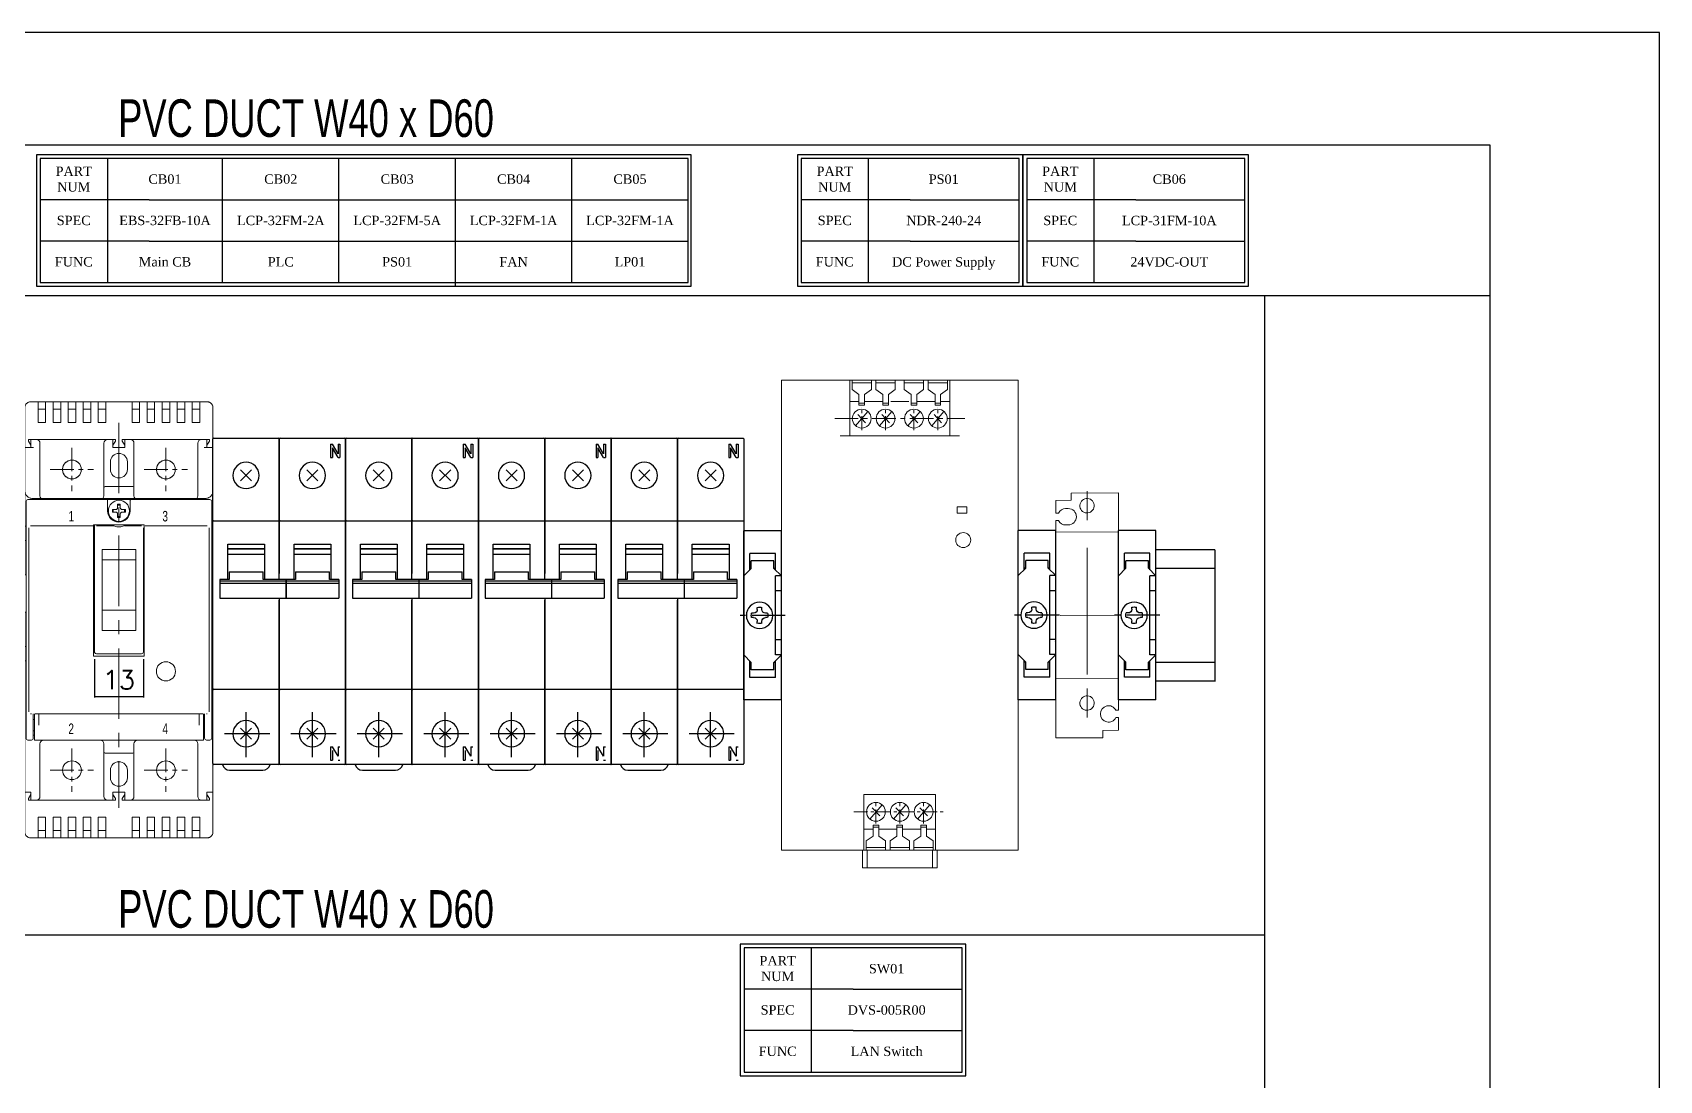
# Model space of a CAD drawing. Header units: millimetres. Extents: x 0 to 900, y 0 to 297.
# Drawn here: x 680.7 to 734.8, y 156 to 190.9 of the extents above; entities that cross this region are included whole.
import ezdxf
from ezdxf.enums import TextEntityAlignment as Align

# ---------------------------------------------------------------- set-up
doc = ezdxf.new("R2010")
doc.units = ezdxf.units.MM
for name, pattern in [('CENTER', [2, 1.25, -0.25, 0.25, -0.25]), ('CENTERLINE', [30, 12, -1.5, 3, -1.5, 12]), ('HIDDEN', [9.525, 6.35, -3.175])]:
    doc.linetypes.add(name, pattern=pattern)
for name, color, linetype, lineweight in [('100', 3, 'Continuous', 9), ('C', 1, 'CENTER', 9), ('DI', 7, 'Continuous', 9), ('do', 3, 'Continuous', 9), ('EPLAN100', 7, 'Continuous', 9), ('T_COVER', 3, 'Continuous', 9), ('Z_OM_CENTER', 2, 'CENTER', 9), ('Z_OM_OUTLINE', 7, 'Continuous', 9)]:
    doc.layers.add(name, color=color, linetype=linetype, lineweight=lineweight)
doc.layers.add('3', color=3, linetype='Continuous')
doc.layers.add('전장품', color=3, linetype='Continuous')
doc.styles.add('H', font='simplex', dxfattribs={"bigfont": 'gsg1'})
doc.styles.add('ROMANS', font='romans.shx', dxfattribs={"width": 0.7, "bigfont": 'whgtxt.shx'})
doc.styles.get("Standard").update_dxf_attribs({"font": 'times.ttf', "height": 2.5})
doc.styles.add('TEXTSTYLE_5', font='txt', dxfattribs={"width": 0.723327})
doc.dimstyles.get("Standard").update_dxf_attribs({"dimtxt": 0.18, "dimasz": 0.18, "dimexe": 0.18, "dimexo": 0.0625, "dimgap": 0.09, "dimtad": 0, "dimtih": 1, "dimtoh": 1, "dimdec": 4, "dimzin": 0, "dimdsep": 46, "dimtxsty": 'Standard', "dimcen": 0.09, "dimadec": 0, "dimazin": 0, "dimtfac": 1, "dimtdec": 4, "dimtofl": 0, "dimtmove": 0, "dimatfit": 3, "dimfxl": 1, "dimtolj": 1, "dimtzin": 0, "dimarcsym": 0})

# ---------------------------------------------------------------- blocks, each defined once
blk = doc.blocks.new('*D24')
at = {"layer": 'Defpoints', "color": 0, "transparency": 16777216}
for p in [(569329.81, -101333.02), (569342.81, -101333.02), (569329.81, -101344.99)]:
    blk.add_point(p, dxfattribs=at)
at = {"layer": 'DI', "color": 0, "lineweight": -2, "transparency": 16777216}
for p, q in [((569329.81, -101335.02), (569329.81, -101345.17)), ((569342.81, -101335.02), (569342.81, -101345.17)), ((569342.63, -101344.99), (569329.99, -101344.99))]:
    blk.add_line(p, q, dxfattribs=at)
at = {"layer": 'DI', "color": 0, "transparency": 16777216}
for points in [[(569329.99, -101344.96), (569329.99, -101345.02), (569329.81, -101344.99)], [(569342.63, -101344.96), (569342.63, -101345.02), (569342.81, -101344.99)]]:
    blk.add_solid(points, dxfattribs=at)
at = {"layer": 'DI', "color": 0, "transparency": 16777216, "insert": (569336.31, -101340.49), "char_height": 5, "attachment_point": 5, "style": 'H'}
blk.add_mtext('\\A1;13', dxfattribs=at)
blk = doc.blocks.new('BH-D6')
at = {"layer": '3', "color": 7, "linetype": 'Continuous'}
for p, q in [((0, 83.68), (0, 85.47)), ((0, 63.5), (0, 83.68)), ((0.2, 85.68), (8.82, 85.68)), ((17.65, 83.68), (17.65, 85.47)), ((17.65, 63.5), (17.65, 83.68)), ((17.85, 85.68), (26.47, 85.68)), ((0, 62.86), (0, 63.5)), ((0, 53.2), (0, 62.86)), ((0.2, 63.7), (17.57, 63.7)), ((17.65, 62.86), (17.65, 63.5)), ((17.65, 53.2), (17.65, 62.86)), ((17.85, 63.7), (35.22, 63.7)), ((3.93, 53.27), (3.93, 57.5)), ((3.93, 57.5), (13.72, 57.5)), ((3.93, 56.31), (13.72, 56.31)), ((21.57, 53.27), (21.57, 57.5)), ((21.57, 57.5), (31.38, 57.5)), ((21.57, 56.31), (31.38, 56.31)), ((0, 49.64), (0, 53.2)), ((3.93, 49.56), (3.93, 53.27)), ((17.65, 48.1), (17.65, 53.2)), ((21.57, 49.56), (21.57, 53.27)), ((0, 45.2), (0, 49.64)), ((3.93, 48.1), (3.93, 49.56)), ((21.57, 48.1), (21.57, 49.56)), ((0, 42.55), (0, 45.2)), ((0, 39.78), (0, 42.55)), ((0, 39.32), (0, 39.78)), ((0, 20.05), (0, 39.32)), ((17.65, 39.78), (17.65, 42.55)), ((17.65, 39.32), (17.65, 39.78)), ((17.65, 20.05), (17.65, 39.32)), ((0, 19.05), (0, 20.05)), ((0, 0.9), (0, 19.05)), ((17.65, 18.85), (0.2, 18.85)), ((17.65, 19.05), (17.65, 20.05)), ((17.65, 0.9), (17.65, 19.05)), ((35.3, 18.85), (17.85, 18.85)), ((0, -0.9), (0, 0.9)), ((17.65, -0.9), (17.65, 0.9)), ((8.82, -1.1), (0.2, -1.1)), ((26.47, -1.1), (17.85, -1.1))]:
    blk.add_line(p, q, dxfattribs=at)
at = {"layer": '3', "color": 6, "linetype": 'Continuous'}
for p, q in [((8.82, 85.68), (17.45, 85.68)), ((17.65, 85.47), (17.65, 83.68)), ((17.65, 83.68), (17.65, 63.7)), ((26.47, 85.68), (35.1, 85.68)), ((35.3, 85.47), (35.3, 83.68)), ((35.3, 83.68), (35.3, 63.7)), ((17.65, 63.7), (17.57, 63.7)), ((17.65, 63.7), (17.65, 62.6)), ((17.65, 62.6), (17.65, 62.28)), ((17.65, 62.28), (17.65, 57.4)), ((35.3, 63.7), (35.22, 63.7)), ((35.3, 63.7), (35.3, 62.6)), ((35.3, 62.6), (35.3, 62.28)), ((35.3, 62.28), (35.3, 57.4)), ((13.72, 57.4), (13.72, 57.5)), ((13.72, 57.5), (13.72, 53.27)), ((17.65, 57.4), (17.65, 53.2)), ((31.38, 57.4), (31.38, 57.5)), ((31.38, 57.5), (31.38, 53.27)), ((35.3, 57.4), (35.3, 53.2)), ((13.72, 53.27), (13.72, 49.56)), ((17.65, 53.2), (17.65, 49.64)), ((31.38, 53.27), (31.38, 49.56)), ((35.3, 53.2), (35.3, 49.64)), ((13.72, 49.56), (13.72, 48.1)), ((31.38, 49.56), (31.38, 48.1)), ((35.3, 49.64), (35.3, 44.69)), ((35.3, 44.69), (35.3, 42.88)), ((17.65, 43.13), (17.65, 39.33)), ((17.65, 39.33), (17.65, 38.58)), ((35.3, 42.88), (35.3, 39.33)), ((35.3, 39.33), (35.3, 38.58)), ((17.57, 38.58), (17.65, 38.58)), ((17.65, 38.58), (17.65, 21.15)), ((35.22, 38.58), (35.3, 38.58)), ((35.3, 38.58), (35.3, 21.15)), ((17.65, 21.15), (17.65, 19.65)), ((17.65, 19.65), (17.65, 19.05)), ((17.65, 19.05), (17.65, 0.9)), ((35.3, 21.15), (35.3, 19.65)), ((35.3, 19.65), (35.3, 19.05)), ((35.3, 19.05), (35.3, 0.9)), ((17.65, 0.9), (17.65, -0.9)), ((35.3, 0.9), (35.3, -0.9)), ((17.45, -1.1), (8.82, -1.1)), ((35.1, -1.1), (26.47, -1.1))]:
    blk.add_line(p, q, dxfattribs=at)
at = {"layer": '3', "color": 30, "linetype": 'Continuous'}
for p, q in [((31.3, 84.07), (31.3, 80.57)), ((31.3, 84.07), (31.8, 84.07)), ((33.3, 81.55), (31.8, 84.07)), ((31.8, 83.1), (31.8, 80.57)), ((33.3, 80.57), (31.8, 83.1)), ((33.3, 84.07), (33.3, 81.55)), ((33.3, 84.07), (33.8, 84.07)), ((33.8, 84.07), (33.8, 80.57)), ((31.3, 80.57), (31.8, 80.57)), ((33.3, 80.57), (33.8, 80.57)), ((33.3, 80.57), (33.8, 80.57)), ((7.36, 77.24), (10.29, 74.31)), ((7.36, 74.31), (10.29, 77.24)), ((25.01, 77.24), (27.94, 74.31)), ((25.01, 74.31), (27.94, 77.24)), ((3.93, 56.26), (13.72, 56.26)), ((21.57, 56.26), (31.38, 56.26)), ((13.72, 54.73), (3.93, 54.73)), ((31.38, 54.73), (21.57, 54.73)), ((4.32, 48.1), (1.82, 48.1)), ((1.82, 48.1), (1.82, 43.13)), ((19.43, 47.65), (1.82, 47.65)), ((4.32, 50.15), (4.32, 48.1)), ((4.32, 50.15), (13.32, 50.15)), ((13.32, 48.1), (13.32, 50.15)), ((19.43, 48.1), (13.32, 48.1)), ((19.43, 48.1), (19.43, 43.13)), ((21.97, 48.1), (19.47, 48.1)), ((19.47, 48.1), (19.47, 43.13)), ((33.47, 47.65), (19.47, 47.65)), ((21.97, 50.15), (21.97, 48.1)), ((21.97, 50.15), (30.97, 50.15)), ((30.97, 48.1), (30.97, 50.15)), ((33.47, 48.1), (30.97, 48.1)), ((33.47, 48.1), (33.47, 43.13)), ((1.82, 47.13), (19.43, 47.13)), ((19.47, 47.13), (33.47, 47.13)), ((1.82, 43.13), (19.43, 43.13)), ((19.47, 43.13), (33.47, 43.13)), ((7.36, 8.54), (10.29, 5.61)), ((7.36, 5.61), (10.29, 8.54)), ((25.01, 8.54), (27.94, 5.61)), ((25.01, 5.61), (27.94, 8.54)), ((31.3, 3.57), (31.8, 3.57)), ((31.3, 3.57), (31.3, 0.07)), ((31.3, 0.07), (31.8, 0.07)), ((33.3, 1.05), (31.8, 3.57)), ((31.8, 2.6), (31.8, 0.07)), ((33.3, 3.57), (33.3, 1.05)), ((33.3, 3.57), (33.8, 3.57)), ((33.3, 0.07), (33.8, 0.07))]:
    blk.add_line(p, q, dxfattribs=at)
at = {"layer": '3', "color": 4, "linetype": 'CENTERLINE'}
for p, q in [((8.82, 0.79), (8.82, 13.36)), ((26.47, 0.79), (26.47, 13.36)), ((15.11, 7.07), (2.54, 7.07)), ((32.76, 7.07), (20.19, 7.07))]:
    blk.add_line(p, q, dxfattribs=at)
at = {"layer": '3', "color": 1, "linetype": 'Continuous'}
blk.add_line((33.3, 0.07), (33.8, 0.07), dxfattribs=at)
at = {"layer": '3', "color": 150, "linetype": 'Continuous'}
blk.add_line((4.45, -2.62), (13.25, -2.62), dxfattribs=at)
at = {"layer": '3', "color": 7, "linetype": 'Continuous'}
for centre, radius, start, end in [((0.2, 85.47), 0.2, 90, 180), ((17.85, 85.47), 0.2, 90, 180), ((8.82, 75.77), 3.5, 90, 180), ((26.47, 75.77), 3.5, 90, 180), ((8.82, 75.77), 3.5, 180, 270), ((26.47, 75.77), 3.5, 180, 270), ((0.2, 63.5), 0.2, 90, 180), ((17.85, 63.5), 0.2, 90, 180), ((0.2, 19.05), 0.2, 180, 270), ((17.85, 19.05), 0.2, 180, 270), ((8.82, 7.07), 3.5, 90, 180), ((26.47, 7.07), 3.5, 90, 180), ((8.82, 7.07), 3.5, 180, 270), ((26.47, 7.07), 3.5, 180, 270), ((0.2, -0.9), 0.2, 180, 270), ((17.85, -0.9), 0.2, 180, 270)]:
    blk.add_arc(centre, radius, start, end, dxfattribs=at)
at = {"layer": '3', "color": 6, "linetype": 'Continuous'}
for centre, radius, start, end in [((17.45, 85.47), 0.2, 0, 90), ((35.1, 85.47), 0.2, 0, 90), ((8.82, 75.77), 3.5, 270, 90), ((26.47, 75.77), 3.5, 270, 90), ((8.82, 7.07), 3.5, 270, 90), ((26.47, 7.07), 3.5, 270, 90), ((17.45, -0.9), 0.2, 270, 360), ((35.1, -0.9), 0.2, 270, 360)]:
    blk.add_arc(centre, radius, start, end, dxfattribs=at)
at = {"layer": '3', "color": 150, "linetype": 'Continuous'}
for centre, start, end in [((4.45, -0.63), 193.739, 269.9999), ((13.25, -0.63), 269.9999, 346.2609)]:
    blk.add_arc(centre, 2, start, end, dxfattribs=at)
blk = doc.blocks.new('NDR-240-24')
at = {"layer": 'Z_OM_CENTER', "ltscale": 5}
blk.add_line((689162.75, -161654.41, 63.44), (689197.39, -161654.41, 63.44), dxfattribs=at)
at = {"layer": 'Z_OM_CENTER', "ltscale": 3}
for p, q in [((689169.94, -161657.49, 63.44), (689169.94, -161651.32, 63.44)), ((689176.29, -161657.49, 63.44), (689176.29, -161651.32, 63.44)), ((689183.84, -161657.49, 63.44), (689183.84, -161651.32, 63.44)), ((689190.19, -161657.49, 63.44), (689190.19, -161651.32, 63.44)), ((689173.72, -161762.09, 63.44), (689173.72, -161755.92, 63.44)), ((689180.07, -161762.09, 63.44), (689180.07, -161755.92, 63.44)), ((689186.42, -161762.09, 63.44), (689186.42, -161755.92, 63.44)), ((689167.83, -161759.01, 63.44), (689192.31, -161759.01, 63.44))]:
    blk.add_line(p, q, dxfattribs=at)
at = {"layer": 'Z_OM_OUTLINE'}
for p, q in [((689148.57, -161769.21, 63.44), (689148.57, -161644.21, 63.44)), ((689148.57, -161644.21, 63.44), (689211.57, -161644.21, 63.44)), ((689166.77, -161644.21, 63.44), (689166.77, -161659.01, 63.44)), ((689167.37, -161644.21, 63.44), (689167.37, -161646.68, 63.44)), ((689172.52, -161644.91, 63.44), (689167.37, -161644.91, 63.44)), ((689172.52, -161646.68, 63.44), (689172.52, -161644.21, 63.44)), ((689173.72, -161644.21, 63.44), (689173.72, -161646.68, 63.44)), ((689178.87, -161644.91, 63.44), (689173.72, -161644.91, 63.44)), ((689178.87, -161646.68, 63.44), (689178.87, -161644.21, 63.44)), ((689181.27, -161644.21, 63.44), (689181.27, -161646.68, 63.44)), ((689186.42, -161644.91, 63.44), (689181.27, -161644.91, 63.44)), ((689186.42, -161646.68, 63.44), (689186.42, -161644.21, 63.44)), ((689187.62, -161644.21, 63.44), (689187.62, -161646.68, 63.44)), ((689192.77, -161644.91, 63.44), (689187.62, -161644.91, 63.44)), ((689192.77, -161646.68, 63.44), (689192.77, -161644.21, 63.44)), ((689193.37, -161644.21, 63.44), (689193.37, -161659.01, 63.44)), ((689211.57, -161644.21), (689211.57, -161769.21)), ((689169.19, -161649.85, 63.44), (689166.77, -161649.85, 63.44)), ((689167.37, -161646.68, 63.44), (689169.19, -161647.97, 63.44)), ((689169.19, -161647.97, 63.44), (689169.19, -161650.85, 63.44)), ((689170.69, -161650.34, 63.44), (689169.19, -161650.34, 63.44)), ((689170.69, -161647.97, 63.44), (689172.52, -161646.68, 63.44)), ((689170.69, -161650.85, 63.44), (689170.69, -161647.97, 63.44)), ((689175.54, -161649.85, 63.44), (689170.69, -161649.85, 63.44)), ((689173.72, -161646.68, 63.44), (689175.54, -161647.97, 63.44)), ((689175.54, -161647.97, 63.44), (689175.54, -161650.85, 63.44)), ((689177.04, -161650.34, 63.44), (689175.54, -161650.34, 63.44)), ((689177.04, -161647.97, 63.44), (689178.87, -161646.68, 63.44)), ((689177.04, -161650.85, 63.44), (689177.04, -161647.97, 63.44)), ((689182.51, -161649.85, 63.44), (689177.66, -161649.85, 63.44)), ((689181.27, -161646.68, 63.44), (689183.09, -161647.97, 63.44)), ((689183.09, -161647.97, 63.44), (689183.09, -161650.85, 63.44)), ((689184.59, -161650.34, 63.44), (689183.09, -161650.34, 63.44)), ((689184.59, -161647.97, 63.44), (689186.42, -161646.68, 63.44)), ((689184.59, -161650.85, 63.44), (689184.59, -161647.97, 63.44)), ((689189.44, -161649.85, 63.44), (689184.59, -161649.85, 63.44)), ((689187.62, -161646.68, 63.44), (689189.44, -161647.97, 63.44)), ((689189.44, -161647.97, 63.44), (689189.44, -161650.85, 63.44)), ((689190.94, -161650.34, 63.44), (689189.44, -161650.34, 63.44)), ((689190.94, -161647.97, 63.44), (689192.77, -161646.68, 63.44)), ((689190.94, -161650.85, 63.44), (689190.94, -161647.97, 63.44)), ((689193.37, -161649.85, 63.44), (689190.94, -161649.85, 63.44)), ((689171.57, -161652.51, 63.44), (689168.32, -161656.31, 63.44)), ((689170.96, -161655.51, 63.44), (689168.93, -161653.31, 63.44)), ((689169.19, -161650.85, 63.44), (689170.69, -161650.85, 63.44)), ((689177.92, -161652.51, 63.44), (689174.67, -161656.31, 63.44)), ((689177.31, -161655.51, 63.44), (689175.28, -161653.31, 63.44)), ((689175.54, -161650.85, 63.44), (689177.04, -161650.85, 63.44)), ((689185.47, -161652.51, 63.44), (689182.22, -161656.31, 63.44)), ((689184.86, -161655.51, 63.44), (689182.83, -161653.31, 63.44)), ((689183.09, -161650.85, 63.44), (689184.59, -161650.85, 63.44)), ((689191.82, -161652.51, 63.44), (689188.57, -161656.31, 63.44)), ((689191.21, -161655.51, 63.44), (689189.18, -161653.31, 63.44)), ((689189.44, -161650.85, 63.44), (689190.94, -161650.85, 63.44)), ((689195.94, -161659.01, 63.44), (689164.19, -161659.01, 63.44)), ((689195.34, -161677.86, 63.44), (689195.34, -161679.56, 63.44)), ((689197.94, -161677.86, 63.44), (689195.34, -161677.86, 63.44)), ((689195.34, -161679.56, 63.44), (689197.94, -161679.56, 63.44)), ((689197.94, -161679.56, 63.44), (689197.94, -161677.86, 63.44)), ((689170.54, -161754.41, 63.44), (689170.54, -161769.21, 63.44)), ((689189.59, -161754.41, 63.44), (689170.54, -161754.41, 63.44)), ((689189.59, -161754.41, 63.44), (689189.59, -161769.21, 63.44)), ((689175.35, -161757.11, 63.44), (689172.09, -161760.91, 63.44)), ((689174.74, -161760.11, 63.44), (689172.7, -161757.91, 63.44)), ((689181.7, -161757.11, 63.44), (689178.44, -161760.91, 63.44)), ((689181.09, -161760.11, 63.44), (689179.05, -161757.91, 63.44)), ((689188.05, -161757.11, 63.44), (689184.79, -161760.91, 63.44)), ((689187.44, -161760.11, 63.44), (689185.4, -161757.91, 63.44)), ((689174.47, -161762.57, 63.44), (689172.97, -161762.57, 63.44)), ((689172.97, -161762.57, 63.44), (689172.97, -161765.44, 63.44)), ((689172.97, -161763.07, 63.44), (689174.47, -161763.07, 63.44)), ((689174.47, -161765.44, 63.44), (689174.47, -161762.57, 63.44)), ((689180.82, -161762.57, 63.44), (689179.32, -161762.57, 63.44)), ((689179.32, -161762.57, 63.44), (689179.32, -161765.44, 63.44)), ((689179.32, -161763.07, 63.44), (689180.82, -161763.07, 63.44)), ((689180.82, -161765.44, 63.44), (689180.82, -161762.57, 63.44)), ((689187.17, -161762.57, 63.44), (689185.67, -161762.57, 63.44)), ((689185.67, -161762.57, 63.44), (689185.67, -161765.44, 63.44)), ((689185.67, -161763.07, 63.44), (689187.17, -161763.07, 63.44)), ((689187.17, -161765.44, 63.44), (689187.17, -161762.57, 63.44)), ((689172.97, -161763.57, 63.44), (689170.54, -161763.57, 63.44)), ((689172.97, -161765.44, 63.44), (689171.14, -161766.73, 63.44)), ((689171.14, -161766.73, 63.44), (689171.14, -161769.21, 63.44)), ((689179.32, -161763.57, 63.44), (689174.47, -161763.57, 63.44)), ((689176.29, -161766.73, 63.44), (689174.47, -161765.44, 63.44)), ((689176.29, -161769.21, 63.44), (689176.29, -161766.73, 63.44)), ((689179.32, -161765.44, 63.44), (689177.49, -161766.73, 63.44)), ((689177.49, -161766.73, 63.44), (689177.49, -161769.21, 63.44)), ((689185.67, -161763.57, 63.44), (689180.82, -161763.57, 63.44)), ((689182.64, -161766.73, 63.44), (689180.82, -161765.44, 63.44)), ((689182.64, -161769.21, 63.44), (689182.64, -161766.73, 63.44)), ((689185.67, -161765.44, 63.44), (689183.84, -161766.73, 63.44)), ((689183.84, -161766.73, 63.44), (689183.84, -161769.21, 63.44)), ((689189.59, -161763.57, 63.44), (689187.17, -161763.57, 63.44)), ((689188.99, -161766.73, 63.44), (689187.17, -161765.44, 63.44)), ((689188.99, -161769.21, 63.44), (689188.99, -161766.73, 63.44)), ((689148.57, -161769.21, 63.44), (689211.57, -161769.21, 63.44)), ((689170.17, -161773.91, 63.44), (689170.17, -161769.21, 63.44)), ((689171.14, -161768.51, 63.44), (689176.29, -161768.51, 63.44)), ((689171.37, -161769.21, 63.44), (689171.37, -161773.91, 63.44)), ((689177.49, -161768.51, 63.44), (689182.64, -161768.51, 63.44)), ((689183.84, -161768.51, 63.44), (689188.99, -161768.51, 63.44)), ((689188.77, -161773.91, 63.44), (689188.77, -161769.21, 63.44)), ((689189.97, -161769.21, 63.44), (689189.97, -161773.91, 63.44)), ((689189.97, -161773.91, 63.44), (689170.17, -161773.91, 63.44))]:
    blk.add_line(p, q, dxfattribs=at)
for centre, radius in [((689169.94, -161654.41, 63.44), 2.5), ((689176.29, -161654.41, 63.44), 2.5), ((689183.84, -161654.41, 63.44), 2.5), ((689190.19, -161654.41, 63.44), 2.5), ((689196.94, -161686.71, 63.44), 2), ((689173.72, -161759.01, 63.44), 2.5), ((689180.07, -161759.01, 63.44), 2.5), ((689186.42, -161759.01, 63.44), 2.5)]:
    blk.add_circle(centre, radius, dxfattribs=at)
blk = doc.blocks.new('GCP-31ANMXA')
at = {"color": 7, "linetype": 'Continuous', "lineweight": 5, "extrusion": (-0.209564, 0.017065, 0.977646)}
for p, q in [((4.09, 65.14, -0.26), (16.64, 65.19, 2.43)), ((4.09, 63.2, -0.23), (4.09, 65.14, -0.26)), ((8.32, 65.65, 0.64), (8.32, 57.87, 0.77)), ((16.64, 7.35, 3.44), (16.64, 65.19, 2.43)), ((0, 63.18, -1.1), (4.09, 63.2, -0.23)), ((0, 63.18, -1.1), (0, 59.78, -1.04)), ((3.33, 61.01, -0.35), (2.61, 61.01, -0.5)), ((16.64, 63.25, 2.46), (16.64, 59.84, 2.52)), ((16.64, 62.81, 2.47), (16.64, 59.41, 2.53)), ((0.7, 59.79, -0.89), (0, 59.78, -1.04)), ((0, 57.84, -1.01), (0, 0)), ((0.7, 57.84, -0.86), (0, 57.84, -1.01)), ((3.34, 56.64, -0.27), (2.63, 56.63, -0.42)), ((0, 54.72, -0.96), (16.64, 54.78, 2.61)), ((8.32, 16.85, 1.49), (8.32, 50.59, 0.9)), ((1.14, 32.57, -0.32), (15.95, 32.62, 2.85)), ((0, 15.83, -0.28), (16.64, 15.9, 3.29)), ((8.32, 13.15, 1.55), (8.32, 5.38, 1.69)), ((15.94, 7.35, 3.29), (16.64, 7.35, 3.44)), ((15.94, 5.41, 3.32), (16.64, 5.41, 3.47)), ((16.64, 2.01, 3.53), (16.64, 5.41, 3.47)), ((0, 0), (12.55, 0.05, 2.69)), ((12.55, 1.99, 2.66), (16.64, 2.01, 3.53)), ((12.55, 0.05, 2.69), (12.55, 1.99, 2.66))]:
    blk.add_line(p, q, dxfattribs=at)
for centre in [(-62.23, 3.35), (-9.91, 7.71)]:
    blk.add_circle(centre, 1.94, dxfattribs=at)
for centre, start, end in [((-58.84, -2.22), 184.7613, 248.3735), ((-58.9, -1.49), 4.7613, 184.7613), ((-58.84, -2.22), 301.152, 5.1747), ((-7.49, 13.77), 121.1491, 68.3735)]:
    blk.add_arc(centre, 2.19, start, end, dxfattribs=at)
at = {"layer": 'EPLAN100', "color": 0, "linetype": 'Continuous', "lineweight": 0, "ltscale": 16}
blk.add_line((-0.36, 25.64, -807.93), (-0.35, 25.64, -807.93), dxfattribs=at)
blk = doc.blocks.new('STOPPER1')
at = {"color": 1, "linetype": 'CENTER', "ltscale": 7}
blk.add_line((-1, 0), (11, 0), dxfattribs=at)
at = {"layer": '전장품', "color": 0}
for p, q in [((0, -22.5), (0, 22.5)), ((0, 22.5), (10, 22.5)), ((10, -22.5), (10, 22.5)), ((1.6, 16.5), (8.4, 16.5)), ((1.6, 12.1), (1.6, 16.5)), ((2, 14.5), (8, 14.5)), ((2, 12.5), (2, 14.5)), ((8, 12.5), (8, 14.5)), ((8.4, 12.1), (8.4, 16.5)), ((2, 12.5), (0, 10.5)), ((0, 10.5), (1.6, 10.5)), ((1.6, 12.5), (2, 12.5)), ((1.6, -10.5), (1.6, 10.5)), ((8, 12.5), (8.4, 12.5)), ((8, 12.5), (10, 10.5)), ((0, 6.5), (1.6, 6.5)), ((3.68, 0.6), (4.2, 0.6)), ((5.2, 1.6), (5.2, 2.12)), ((6.4, 1.6), (6.4, 2.12)), ((7.4, 0.6), (7.92, 0.6)), ((3.68, -0.6), (4.2, -0.6)), ((5.2, -2.12), (5.2, -1.6)), ((6.4, -2.12), (6.4, -1.6)), ((7.4, -0.6), (7.92, -0.6)), ((0, -6.5), (1.6, -6.5)), ((0, -10.5), (1.6, -10.5)), ((2, -12.5), (0, -10.5)), ((1.6, -16.5), (1.6, -12.1)), ((1.6, -12.5), (2, -12.5)), ((2, -14.5), (2, -12.5)), ((8, -12.5), (10, -10.5)), ((8, -14.5), (8, -12.5)), ((8, -12.5), (8.4, -12.5)), ((8.4, -16.5), (8.4, -12.1)), ((1.6, -16.5), (8.4, -16.5)), ((2, -14.5), (8, -14.5)), ((0, -22.5), (10, -22.5))]:
    blk.add_line(p, q, dxfattribs=at)
blk.add_circle((5.8, 0), 3.5, dxfattribs=at)
for centre, radius, start, end in [((5.8, 0), 2.2, 164.1734, 195.8266), ((4.2, 1.6), 1, 270, 0), ((5.8, 0), 2.2, 74.1734, 105.8266), ((7.4, 1.6), 1, 180, 270), ((5.8, 0), 2.2, 344.1734, 15.8266), ((4.2, -1.6), 1, 0, 90), ((5.8, 0), 2.2, 254.1734, 285.8266), ((7.4, -1.6), 1, 90, 180)]:
    blk.add_arc(centre, radius, start, end, dxfattribs=at)
blk = doc.blocks.new('LABEL_BLOCK')
for p, q in [((7691.42, 2125.72), (7691.42, 2092.72)), ((7702.54, 2114.72), (7673.54, 2114.72)), ((7702.54, 2114.72), (7731.54, 2114.72)), ((7702.54, 2103.72), (7673.54, 2103.72)), ((7702.54, 2103.72), (7731.54, 2103.72))]:
    blk.add_line(p, q)
for points in [[(7672.54, 2091.72), (7732.54, 2091.72), (7732.54, 2126.72), (7672.54, 2126.72)], [(7673.54, 2092.72), (7731.54, 2092.72), (7731.54, 2125.72), (7673.54, 2125.72)]]:
    blk.add_lwpolyline(points, close=True)
at = {"char_height": 2.5, "attachment_point": 5}
for s, insert in [('PART NUM', (7682.48, 2120.22)), ('SPEC', (7682.48, 2109.22)), ('FUNC', (7682.48, 2098.22))]:
    blk.add_mtext_dynamic_manual_height_columns(s, width=14.278, gutter_width=50, heights=[0], dxfattribs=dict(at, insert=insert))
for tag, p in [('PART_NUMBER', (7711.48, 2120.22)), ('SPECIFICATION', (7711.48, 2109.22)), ('FUNCTION', (7711.48, 2098.22))]:
    blk.add_attdef(tag, text='', height=2.5).set_placement(p, align=Align.MIDDLE_CENTER)
blk = doc.blocks.new('EBS 32fb 5A')
at = {"layer": 'C', "ltscale": 15}
blk.add_line((569336.30896, -101272.11023), (569336.30896, -101374.4862), dxfattribs=at)
at = {"layer": 'C', "ltscale": 5}
for p, q in [((569323.80896, -101278.75093), (569323.80896, -101290.29346)), ((569348.80896, -101278.75093), (569348.80896, -101290.29346)), ((569318.03769, -101284.52219), (569329.58023, -101284.52219)), ((569343.03769, -101284.52219), (569354.58023, -101284.52219)), ((569323.80896, -101358.75093), (569323.80896, -101370.29346)), ((569348.80896, -101358.75093), (569348.80896, -101370.29346)), ((569318.03769, -101364.52219), (569329.58023, -101364.52219)), ((569343.03769, -101364.52219), (569354.58023, -101364.52219))]:
    blk.add_line(p, q, dxfattribs=at)
at = {"layer": 'do', "linetype": 'Continuous'}
for p, q in [((569312.20896, -101277.02219), (569312.20896, -101276.52219)), ((569312.20896, -101276.52219), (569314.30896, -101276.52219)), ((569312.20896, -101277.02219), (569312.90896, -101278.02219)), ((569312.90896, -101276.52219), (569312.90896, -101278.72219)), ((569314.30896, -101276.52219), (569335.40896, -101276.52219)), ((569335.40896, -101276.52219), (569333.30896, -101276.52219)), ((569334.70896, -101276.52219), (569334.70896, -101278.72219)), ((569334.70896, -101278.02219), (569335.40896, -101277.02219)), ((569335.40896, -101276.52219), (569335.40896, -101277.02219)), ((569337.20896, -101277.02219), (569337.20896, -101276.52219)), ((569337.20896, -101276.52219), (569358.30896, -101276.52219)), ((569339.30896, -101276.52219), (569337.20896, -101276.52219)), ((569337.20896, -101277.02219), (569337.90896, -101278.02219)), ((569337.90896, -101276.52219), (569337.90896, -101278.72219)), ((569360.40896, -101276.52219), (569358.30896, -101276.52219)), ((569359.70896, -101276.52219), (569359.70896, -101278.72219)), ((569359.70896, -101278.02219), (569360.40896, -101277.02219)), ((569360.40896, -101276.52219), (569360.40896, -101277.02219)), ((569311.30896, -101278.72219), (569311.30896, -101312.52219)), ((569311.30896, -101278.72219), (569312.90896, -101278.72219)), ((569315.30896, -101277.52219), (569315.30896, -101291.52219)), ((569332.30896, -101277.52219), (569332.30896, -101291.52219)), ((569334.70896, -101278.72219), (569337.90896, -101278.72219)), ((569340.30896, -101277.52219), (569340.30896, -101291.52219)), ((569357.30896, -101277.52219), (569357.30896, -101291.52219)), ((569361.30896, -101278.72219), (569359.70896, -101278.72219)), ((569361.30896, -101370.32219), (569361.30896, -101278.72219)), ((569334.05896, -101282.52219), (569334.05896, -101284.52219)), ((569338.55896, -101284.52219), (569338.55896, -101282.52219)), ((569339.80896, -101289.02219), (569332.80896, -101289.02219)), ((569311.60896, -101356.02209), (569311.60896, -101293.02219)), ((569360.50896, -101292.52219), (569312.10896, -101292.52219)), ((569333.30896, -101295.52219), (569333.30896, -101292.72219)), ((569336.65896, -101293.77219), (569335.95896, -101293.77219)), ((569335.95896, -101293.77219), (569335.95896, -101294.67219)), ((569335.95896, -101294.02219), (569336.65896, -101294.02219)), ((569336.65896, -101293.77219), (569336.65896, -101294.67219)), ((569339.30896, -101292.72219), (569339.30896, -101295.52219)), ((569361.00896, -101293.02219), (569361.00896, -101356.02209)), ((569334.55896, -101295.17219), (569334.55896, -101295.87219)), ((569335.45896, -101295.17219), (569334.55896, -101295.17219)), ((569335.45896, -101295.87219), (569334.55896, -101295.87219)), ((569334.80896, -101295.87219), (569334.80896, -101295.17219)), ((569335.95896, -101296.37219), (569335.95896, -101297.27219)), ((569335.95896, -101297.02219), (569336.65896, -101297.02219)), ((569336.65896, -101297.27219), (569335.95896, -101297.27219)), ((569336.65896, -101296.37219), (569336.65896, -101297.27219)), ((569338.05896, -101295.17219), (569337.15896, -101295.17219)), ((569338.05896, -101295.87219), (569337.15896, -101295.87219)), ((569337.80896, -101295.87219), (569337.80896, -101295.17219)), ((569338.05896, -101295.17219), (569338.05896, -101295.87219)), ((569311.60896, -101299.62219), (569311.30896, -101299.62219)), ((569312.30896, -101300.0241), (569312.30896, -101349.02028)), ((569312.80896, -101299.52219), (569329.35896, -101299.52219)), ((569343.05896, -101299.22219), (569329.55896, -101299.22219)), ((569329.55896, -101299.22219), (569329.55896, -101334.22219)), ((569329.80896, -101301.02219), (569329.55896, -101301.02219)), ((569329.80896, -101299.22219), (569329.80896, -101333.02219)), ((569330.30896, -101299.52219), (569334.87282, -101299.52219)), ((569337.7451, -101299.52219), (569342.30896, -101299.52219)), ((569342.80896, -101300.0241), (569342.80896, -101333.02219)), ((569343.05896, -101301.02219), (569342.80896, -101301.02219)), ((569343.05896, -101299.22219), (569343.05896, -101334.22219)), ((569343.25896, -101299.52219), (569359.80896, -101299.52219)), ((569360.30896, -101349.02028), (569360.30896, -101300.0241)), ((569311.30896, -101303.42219), (569311.60896, -101303.42219)), ((569331.80896, -101305.78912), (569340.80896, -101305.78912)), ((569331.80896, -101305.78912), (569331.80896, -101327.33313)), ((569340.80896, -101305.78912), (569340.80896, -101327.33313)), ((569340.80896, -101308.52219), (569331.80896, -101308.52219)), ((569311.60896, -101312.52219), (569311.30896, -101312.52219)), ((569329.55896, -101312.02219), (569329.80896, -101312.02219)), ((569329.55896, -101312.02219), (569329.80896, -101312.02219)), ((569329.55896, -101312.77219), (569329.80896, -101312.77219)), ((569329.55896, -101312.77219), (569329.80896, -101312.77219)), ((569329.55896, -101317.27219), (569329.80896, -101317.27219)), ((569329.55896, -101317.27219), (569329.80896, -101317.27219)), ((569329.55896, -101318.02219), (569329.80896, -101318.02219)), ((569329.55896, -101318.02219), (569329.80896, -101318.02219)), ((569311.30896, -101322.52219), (569311.30896, -101370.32219)), ((569311.30896, -101322.52219), (569311.60896, -101322.52219)), ((569340.80896, -101321.92219), (569331.80896, -101321.92219)), ((569331.80896, -101327.33313), (569340.80896, -101327.33313)), ((569311.60896, -101331.62219), (569311.30896, -101331.62219)), ((569342.30896, -101333.52219), (569330.30896, -101333.52219)), ((569311.30896, -101335.42219), (569311.60896, -101335.42219)), ((569329.55896, -101334.22219), (569343.05896, -101334.22219)), ((569312.80896, -101349.52219), (569313.00896, -101349.52219)), ((569313.50896, -101349.56594), (569313.50896, -101356.02222)), ((569313.60896, -101349.87644), (569313.50896, -101349.87644)), ((569313.80896, -101349.52587), (569313.80896, -101356.52219)), ((569314.00896, -101349.52219), (569358.60896, -101349.52219)), ((569315.00896, -101352.52219), (569315.00896, -101349.52219)), ((569357.60896, -101352.52219), (569357.60896, -101349.52219)), ((569358.80896, -101349.52587), (569358.80896, -101356.52219)), ((569359.10896, -101349.87644), (569359.00896, -101349.87644)), ((569359.10896, -101356.02222), (569359.10896, -101349.56594)), ((569359.60896, -101349.52219), (569359.80896, -101349.52219)), ((569313.50896, -101351.02219), (569313.80896, -101351.02219)), ((569313.50896, -101354.02219), (569313.80896, -101354.02219)), ((569313.50896, -101355.16795), (569313.80896, -101355.16795)), ((569358.80896, -101351.02219), (569359.10896, -101351.02219)), ((569358.80896, -101354.02219), (569359.10896, -101354.02219)), ((569358.80896, -101355.16795), (569359.10896, -101355.16795)), ((569313.00896, -101356.52219), (569312.10896, -101356.52219)), ((569358.80896, -101356.52219), (569313.80896, -101356.52219)), ((569315.30896, -101357.52219), (569315.30896, -101371.52219)), ((569332.30896, -101357.52219), (569332.30896, -101371.52219)), ((569340.30896, -101357.52219), (569340.30896, -101371.52219)), ((569357.30896, -101371.52219), (569357.30896, -101357.52219)), ((569360.50896, -101356.52219), (569359.60896, -101356.52219)), ((569332.80896, -101360.02219), (569339.80896, -101360.02219)), ((569334.05896, -101364.52219), (569334.05896, -101366.52219)), ((569338.55896, -101366.52219), (569338.55896, -101364.52219)), ((569312.90896, -101370.32219), (569311.30896, -101370.32219)), ((569312.90896, -101371.02219), (569312.20896, -101372.02219)), ((569312.20896, -101372.52219), (569312.20896, -101372.02219)), ((569312.90896, -101370.32219), (569312.90896, -101372.52219)), ((569334.70896, -101370.32219), (569334.70896, -101372.52219)), ((569337.90896, -101370.32219), (569334.70896, -101370.32219)), ((569335.40896, -101372.02219), (569334.70896, -101371.02219)), ((569335.40896, -101372.02219), (569335.40896, -101372.52219)), ((569337.90896, -101371.02219), (569337.20896, -101372.02219)), ((569337.20896, -101372.52219), (569337.20896, -101372.02219)), ((569337.90896, -101370.32219), (569337.90896, -101372.52219)), ((569361.30896, -101370.32219), (569359.70896, -101370.32219)), ((569359.70896, -101370.32219), (569359.70896, -101372.52219)), ((569360.40896, -101372.02219), (569359.70896, -101371.02219)), ((569360.40896, -101372.02219), (569360.40896, -101372.52219)), ((569314.30896, -101372.52219), (569312.20896, -101372.52219)), ((569335.40896, -101372.52219), (569314.30896, -101372.52219)), ((569335.40896, -101372.52219), (569333.30896, -101372.52219)), ((569358.30896, -101372.52219), (569337.20896, -101372.52219)), ((569339.30896, -101372.52219), (569337.20896, -101372.52219)), ((569360.40896, -101372.52219), (569358.30896, -101372.52219))]:
    blk.add_line(p, q, dxfattribs=at)
for centre, radius in [((569323.80896, -101284.52219), 2.5), ((569348.80896, -101284.52219), 2.5), ((569336.30896, -101295.52219), 2.8), ((569348.80896, -101338.22219), 2.55), ((569323.80896, -101364.52219), 2.5), ((569348.80896, -101364.52219), 2.5)]:
    blk.add_circle(centre, radius, dxfattribs=at)
for centre, radius, start, end in [((569314.30896, -101277.52219), 1, 0, 90), ((569333.30896, -101277.52219), 1, 90, 180), ((569339.30896, -101277.52219), 1, 0, 90), ((569358.30896, -101277.52219), 1, 90, 180), ((569336.30896, -101282.52219), 2.25, 0, 180), ((569336.30896, -101284.52219), 2.25, 180, 0), ((569332.80896, -101289.52219), 0.5, 90, 180), ((569339.80896, -101289.52219), 0.5, 0, 90), ((569312.10896, -101293.02219), 0.5, 90, 180), ((569316.30896, -101291.52219), 1, 180, 270), ((569331.30896, -101291.52219), 1, 270, 0), ((569333.10896, -101292.72219), 0.2, 0, 90), ((569339.50896, -101292.72219), 0.2, 90, 180), ((569341.30896, -101291.52219), 1, 180, 270), ((569356.30896, -101291.52219), 1, 270, 0), ((569360.50896, -101293.02219), 0.5, 0, 90), ((569336.30896, -101295.52219), 3, 180, 0), ((569335.45896, -101294.67219), 0.5, 270, 0), ((569335.45896, -101296.37219), 0.5, 0, 90), ((569337.15896, -101294.67219), 0.5, 180, 270), ((569337.15896, -101296.37219), 0.5, 90, 180), ((569336.30896, -101295.52219), 4.25, 240.5535708, 299.4464292), ((569330.30896, -101333.02219), 0.5, 180, 270), ((569342.30896, -101333.02219), 0.5, 270, 0), ((569312.10896, -101356.02219), 0.5, 180, 270), ((569313.00896, -101356.02219), 0.5, 270, 0), ((569316.30896, -101357.52219), 1, 90, 180), ((569331.30896, -101357.52219), 1, 0, 90), ((569341.30896, -101357.52219), 1, 90, 180), ((569356.30896, -101357.52219), 1, 0, 90), ((569359.60896, -101356.02219), 0.5, 180, 270), ((569360.50896, -101356.02219), 0.5, 270, 0), ((569332.80896, -101359.52219), 0.5, 180, 270), ((569336.30896, -101364.52219), 2.25, 0, 180), ((569339.80896, -101359.52219), 0.5, 270, 0), ((569336.30896, -101366.52219), 2.25, 180, 0), ((569314.30896, -101371.52219), 1, 270, 0), ((569333.30896, -101371.52219), 1, 180, 270), ((569339.30896, -101371.52219), 1, 270, 0), ((569358.30896, -101371.52219), 1, 180, 270)]:
    blk.add_arc(centre, radius, start, end, dxfattribs=at)
at = {"layer": 'T_COVER', "linetype": 'HIDDEN', "ltscale": 10}
for p, q in [((569311.30896, -101290.22219), (569311.30896, -101268.02219)), ((569312.80896, -101266.52219), (569359.80896, -101266.52219)), ((569314.80896, -101272.02219), (569314.80896, -101266.52219)), ((569316.80896, -101268.52219), (569314.80896, -101268.52219)), ((569316.80896, -101272.02219), (569316.80896, -101266.52219)), ((569318.80896, -101272.02219), (569318.80896, -101266.52219)), ((569320.80896, -101268.52219), (569318.80896, -101268.52219)), ((569320.80896, -101272.02219), (569320.80896, -101266.52219)), ((569322.80896, -101272.02219), (569322.80896, -101266.52219)), ((569324.80896, -101268.52219), (569322.80896, -101268.52219)), ((569324.80896, -101272.02219), (569324.80896, -101266.52219)), ((569326.80896, -101272.02219), (569326.80896, -101266.52219)), ((569328.80896, -101268.52219), (569326.80896, -101268.52219)), ((569328.80896, -101272.02219), (569328.80896, -101266.52219)), ((569330.80896, -101272.02219), (569330.80896, -101266.52219)), ((569332.80896, -101268.52219), (569330.80896, -101268.52219)), ((569332.80896, -101272.02219), (569332.80896, -101266.52219)), ((569339.80896, -101272.02219), (569339.80896, -101266.52219)), ((569341.80896, -101268.52219), (569339.80896, -101268.52219)), ((569341.80896, -101272.02219), (569341.80896, -101266.52219)), ((569343.80896, -101272.02219), (569343.80896, -101266.52219)), ((569345.80896, -101268.52219), (569343.80896, -101268.52219)), ((569345.80896, -101272.02219), (569345.80896, -101266.52219)), ((569347.80896, -101272.02219), (569347.80896, -101266.52219)), ((569349.80896, -101268.52219), (569347.80896, -101268.52219)), ((569349.80896, -101272.02219), (569349.80896, -101266.52219)), ((569351.80896, -101272.02219), (569351.80896, -101266.52219)), ((569353.80896, -101268.52219), (569351.80896, -101268.52219)), ((569353.80896, -101272.02219), (569353.80896, -101266.52219)), ((569355.80896, -101272.02219), (569355.80896, -101266.52219)), ((569357.80896, -101268.52219), (569355.80896, -101268.52219)), ((569357.80896, -101272.02219), (569357.80896, -101266.52219)), ((569361.30896, -101268.02219), (569361.30896, -101290.22219)), ((569316.80896, -101272.02219), (569314.80896, -101272.02219)), ((569320.80896, -101272.02219), (569318.80896, -101272.02219)), ((569324.80896, -101272.02219), (569322.80896, -101272.02219)), ((569328.80896, -101272.02219), (569326.80896, -101272.02219)), ((569332.80896, -101272.02219), (569330.80896, -101272.02219)), ((569341.80896, -101272.02219), (569339.80896, -101272.02219)), ((569345.80896, -101272.02219), (569343.80896, -101272.02219)), ((569349.80896, -101272.02219), (569347.80896, -101272.02219)), ((569353.80896, -101272.02219), (569351.80896, -101272.02219)), ((569357.80896, -101272.02219), (569355.80896, -101272.02219)), ((569311.30896, -101278.72219), (569313.60896, -101278.72219)), ((569361.30896, -101278.72219), (569359.00896, -101278.72219)), ((569313.30896, -101292.22219), (569359.30896, -101292.22219)), ((569311.30896, -101358.82214), (569311.30896, -101381.02214)), ((569361.30896, -101381.02214), (569361.30896, -101358.82214)), ((569316.80896, -101377.02214), (569314.80896, -101377.02214)), ((569314.80896, -101377.02214), (569314.80896, -101382.52214)), ((569316.80896, -101380.52214), (569314.80896, -101380.52214)), ((569316.80896, -101377.02214), (569316.80896, -101382.52214)), ((569318.80896, -101377.02214), (569318.80896, -101382.52214)), ((569320.80896, -101377.02214), (569318.80896, -101377.02214)), ((569320.80896, -101380.52214), (569318.80896, -101380.52214)), ((569320.80896, -101377.02214), (569320.80896, -101382.52214)), ((569322.80896, -101377.02214), (569322.80896, -101382.52214)), ((569324.80896, -101377.02214), (569322.80896, -101377.02214)), ((569324.80896, -101380.52214), (569322.80896, -101380.52214)), ((569324.80896, -101377.02214), (569324.80896, -101382.52214)), ((569326.80896, -101377.02214), (569326.80896, -101382.52214)), ((569328.80896, -101377.02214), (569326.80896, -101377.02214)), ((569328.80896, -101380.52214), (569326.80896, -101380.52214)), ((569328.80896, -101377.02214), (569328.80896, -101382.52214)), ((569330.80896, -101377.02214), (569330.80896, -101382.52214)), ((569332.80896, -101377.02214), (569330.80896, -101377.02214)), ((569332.80896, -101380.52214), (569330.80896, -101380.52214)), ((569332.80896, -101377.02214), (569332.80896, -101382.52214)), ((569339.80896, -101377.02214), (569339.80896, -101382.52214)), ((569341.80896, -101377.02214), (569339.80896, -101377.02214)), ((569341.80896, -101380.52214), (569339.80896, -101380.52214)), ((569341.80896, -101377.02214), (569341.80896, -101382.52214)), ((569343.80896, -101377.02214), (569343.80896, -101382.52214)), ((569345.80896, -101377.02214), (569343.80896, -101377.02214)), ((569345.80896, -101380.52214), (569343.80896, -101380.52214)), ((569345.80896, -101377.02214), (569345.80896, -101382.52214)), ((569347.80896, -101377.02214), (569347.80896, -101382.52214)), ((569349.80896, -101377.02214), (569347.80896, -101377.02214)), ((569349.80896, -101380.52214), (569347.80896, -101380.52214)), ((569349.80896, -101377.02214), (569349.80896, -101382.52214)), ((569351.80896, -101377.02214), (569351.80896, -101382.52214)), ((569353.80896, -101377.02214), (569351.80896, -101377.02214)), ((569353.80896, -101380.52214), (569351.80896, -101380.52214)), ((569353.80896, -101377.02214), (569353.80896, -101382.52214)), ((569355.80896, -101377.02214), (569355.80896, -101382.52214)), ((569357.80896, -101377.02214), (569355.80896, -101377.02214)), ((569357.80896, -101380.52214), (569355.80896, -101380.52214)), ((569357.80896, -101377.02214), (569357.80896, -101382.52214)), ((569312.80896, -101382.52214), (569359.80896, -101382.52214))]:
    blk.add_line(p, q, dxfattribs=at)
for centre in [(569323.80896, -101284.52219), (569348.80896, -101284.52219)]:
    blk.add_circle(centre, 2.5, dxfattribs=at)
for centre, radius, start, end in [((569312.80896, -101268.02219), 1.5, 90, 180), ((569359.80896, -101268.02219), 1.5, 0, 90), ((569313.30896, -101290.22219), 2, 180, 270), ((569359.30896, -101290.22219), 2, 270, 0), ((569312.80896, -101381.02214), 1.5, 180, 270), ((569359.80896, -101381.02214), 1.5, 270, 0)]:
    blk.add_arc(centre, radius, start, end, dxfattribs=at)
at = {"layer": '100', "char_height": 2.8, "width": 16.76, "attachment_point": 1, "style": 'ROMANS'}
for s, insert in [('{\\fArial|b0|i0|c0|p34;1}', (569322.87925, -101295.54853)), ('{\\fSystem|b0|i0|c0|p33;3}', (569347.87925, -101295.54853)), ('{\\fSystem|b0|i0|c0|p33;2}', (569322.87925, -101352.09012)), ('{\\fSystem|b0|i0|c0|p33;4}', (569347.87925, -101352.09012))]:
    blk.add_mtext(s, dxfattribs=dict(at, insert=insert))
at = {"layer": 'DI'}
dim = blk.add_linear_dim(base=(569329.80896, -101344.99093), p1=(569342.80896, -101333.02219), p2=(569329.80896, -101333.02219), dimstyle='Standard', override={"dimtxt": 5, "dimexo": 2, "dimgap": 2, "dimtad": 1, "dimtih": 0, "dimtoh": 0, "dimzin": 8, "dimtxsty": 'H', "dimtofl": 1, "dimtzin": 8}, dxfattribs=at)
dim.commit()
dim.dimension.update_dxf_attribs({"geometry": '*D24', "text_midpoint": (569336.30896, -101340.49093)})

msp = doc.modelspace()

# ---------------------------------------------------------------- linework, layer by layer
for p, q in [((734.78672492, 190.86792821), (644.78672492, 190.86792821)), ((734.78672492, 65.86792821), (734.78672492, 190.86792821)), ((729.16172492, 187.11792821), (650.41172492, 187.11792821)), ((683.18026076, 186.68042821), (683.18026076, 182.55542821)), ((687.01191504, 182.55542821), (687.01191504, 186.68042821)), ((690.88205183, 182.55542821), (690.88205183, 186.68042821)), ((694.75218861, 182.43042821), (694.75218861, 186.68042821)), ((698.6223254, 182.55542821), (698.6223254, 186.68042821)), ((702.49246218, 182.55542821), (702.49246218, 186.68042821)), ((729.16172492, 69.61792821), (729.16172492, 187.11792821)), ((684.56976512, 185.30542821), (680.94476512, 185.30542821)), ((684.56976512, 185.30542821), (702.49246218, 185.30542821)), ((684.56976512, 183.93042821), (680.94476512, 183.93042821)), ((684.56976512, 183.93042821), (702.49246218, 183.93042821)), ((729.16172492, 182.11792821), (650.41172492, 182.11792821)), ((721.66172492, 69.61792821), (721.66172492, 182.11792821)), ((718.04484242, 173.68042763), (720.00683176, 173.68042992)), ((718.04484242, 169.30542763), (718.04484242, 173.68042763)), ((720.01274433, 169.29249409), (720.01274433, 173.66749876)), ((718.04484242, 173.05542764), (720.00683176, 173.05542764)), ((718.04484242, 169.93042763), (720.00683176, 169.93042763)), ((720.00683176, 169.30542763), (718.04484242, 169.30542763)), ((657.91172492, 160.86792821), (721.66172492, 160.86792821))]:
    msp.add_line(p, q)
msp.add_lwpolyline([(680.81976512, 182.43042821), (702.59103359, 182.43042821), (702.59103359, 186.80542821), (680.81976512, 186.80542821)], close=True)
msp.add_lwpolyline([(702.49246218, 186.68042821), (680.94476512, 186.68042821), (680.94476512, 182.55542821), (702.49246218, 182.55542821)])

# ---------------------------------------------------------------- block references
at = {"xscale": 0.125, "yscale": 0.125, "zscale": 0.125}
for p, values in [((-252.94554858, -79.03482558), {'FUNCTION': 'DC Power Supply', 'SPECIFICATION': 'NDR-240-24', 'PART_NUMBER': 'PS01'}), ((-245.44554858, -79.03482558), {'FUNCTION': '24VDC-OUT', 'SPECIFICATION': 'LCP-31FM-10A', 'PART_NUMBER': 'CB06'}), ((-254.84344986, -105.28482558), {'FUNCTION': 'LAN Switch', 'SPECIFICATION': 'DVS-005R00', 'PART_NUMBER': 'SW01'})]:
    msp.add_blockref('LABEL_BLOCK', p, dxfattribs=at).add_auto_attribs(values)
at = {"color": 0, "xscale": 0.125, "yscale": 0.125, "zscale": 0.125}
for name, p in [('NDR-240-24', (-85437.98090103, 20384.83160701, -7.93008539)), ('EBS 32fb 5A', (-70483.47328943, 12836.90520482))]:
    msp.add_blockref(name, p, dxfattribs=at)
at = {"yscale": 0.125, "zscale": 0.125}
for name, p, xscale in [('BH-D6', (686.69033041, 166.67050446), 0.125), ('BH-D6', (691.10283041, 166.67050446), 0.125), ('BH-D6', (695.51533041, 166.67050446), 0.125), ('BH-D6', (699.92783041, 166.67050446), 0.125), ('GCP-31ANMXA', (714.71533041, 167.41491188, -8.28617765), 0.125), ('STOPPER1', (705.59033041, 171.48882334), -0.125), ('STOPPER1', (714.71533041, 171.49703316, -7.93008539), -0.125), ('STOPPER1', (718.04484242, 171.49292825), -0.125)]:
    msp.add_blockref(name, p, dxfattribs=dict(at, xscale=xscale))

# ---------------------------------------------------------------- texts
at = {"char_height": 1.25, "attachment_point": 5, "style": 'TEXTSTYLE_5'}
for insert in [(689.78672492, 188.0131753), (689.78672492, 161.71854598)]:
    msp.add_mtext_dynamic_manual_height_columns('PVC DUCT W40 x D60', width=40.9701059163, gutter_width=12.5, heights=[0], dxfattribs=dict(at, insert=insert))
at = {"char_height": 0.3125, "attachment_point": 5}
for s, width, insert in [('PART NUM', 1.7847494351, (682.06251294, 185.99292821)), ('CB01', 1.7847494351, (685.0960879, 185.99292821)), ('CB02', 1.7847494351, (688.94698344, 185.99292821)), ('CB03', 1.7847494351, (692.81712022, 185.99292821)), ('CB04', 1.7847494351, (696.68725701, 185.99292821)), ('CB05', 1.7847494351, (700.55739379, 185.99292821)), ('SPEC', 1.7847494351, (682.06251294, 184.61792821)), ('EBS-32FB-10A', 1.7847494351, (685.0960879, 184.61792821)), ('LCP-32FM-2A', 1.7847494351, (688.94698344, 184.61792821)), ('LCP-32FM-5A', 1.7847494351, (692.81712022, 184.61792821)), ('LCP-32FM-1A', 1.7847494351, (696.68725701, 184.61792821)), ('LCP-32FM-1A', 1.7847494351, (700.55739379, 184.61792821)), ('FUNC', 1.7847494351, (682.06251294, 183.24292821)), ('Main CB', 2.7177591403, (685.0960879, 183.24292821)), ('PLC', 1.7847494351, (688.94698344, 183.24292821)), ('PS01', 1.7847494351, (692.81712022, 183.24292821)), ('FAN', 1.7847494351, (696.68725701, 183.24292821)), ('LP01', 1.7847494351, (700.55739379, 183.24292821))]:
    msp.add_mtext_dynamic_manual_height_columns(s, width=width, gutter_width=6.25, heights=[0], dxfattribs=dict(at, insert=insert))

doc.saveas('drawing.dxf')
